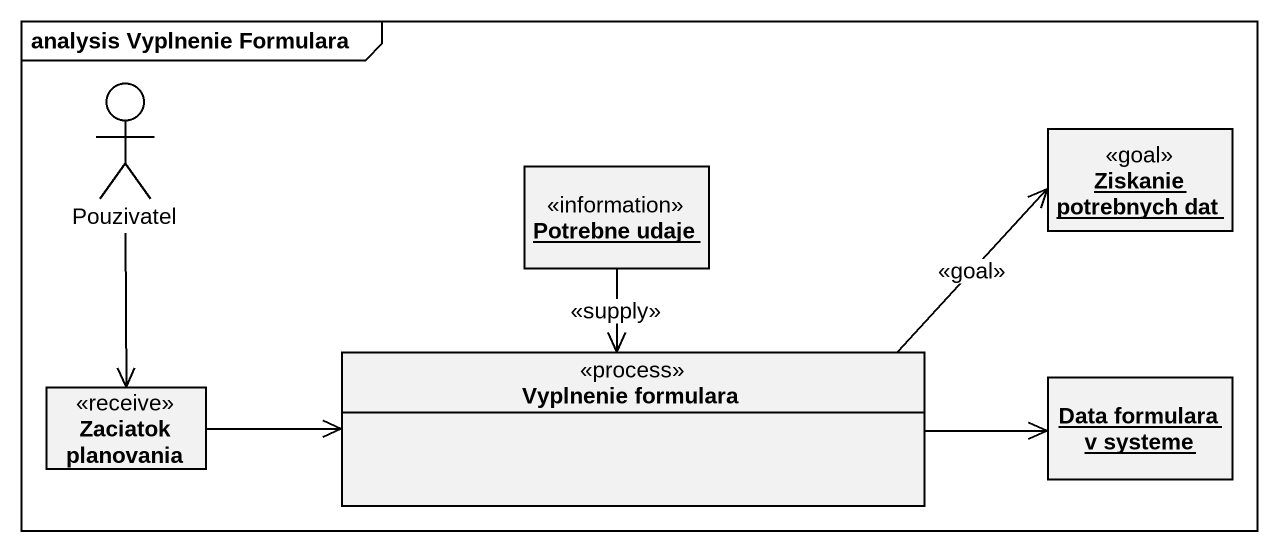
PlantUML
@startuml
mainframe analysis Vyplnenie Formulara
allowmixing
hide circle
hide empty members
actor Pouzivatel
object "Potrebne udaje" as Potrebne_udaje <<information>>
object "Ziskanie potrebnych dat" as Ziskanie_potrebnych_dat <<goal>>
class "Zaciatok planovania" as Zaciatok_planovania <<receive>>
class "Vyplnenie formulara" as Vyplnenie_formulara <<process>>
object "Data formulara v systeme" as Data_formulara_v_systeme
Pouzivatel --> Zaciatok_planovania
Potrebne_udaje --> Vyplnenie_formulara : <<supply>>
Zaciatok_planovania -right-> Vyplnenie_formulara
Vyplnenie_formulara -right-> Ziskanie_potrebnych_dat : <<goal>>
Vyplnenie_formulara -right-> Data_formulara_v_systeme
@enduml
